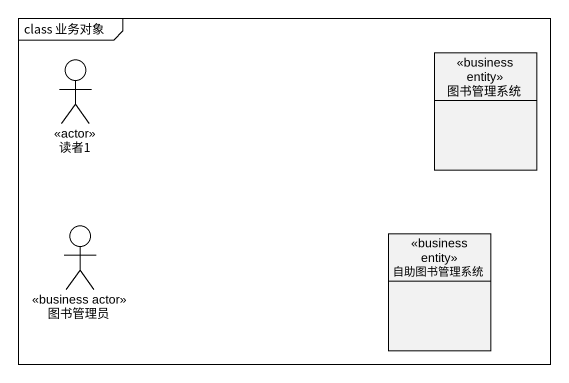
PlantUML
@startuml
mainframe class 业务对象
allowmixing
hide circle
hide empty members
actor 读者1 <<actor>>
class 图书管理系统 <<business entity>>
actor 图书管理员 <<business actor>>
class 自助图书管理系统 <<business entity>>
@enduml
